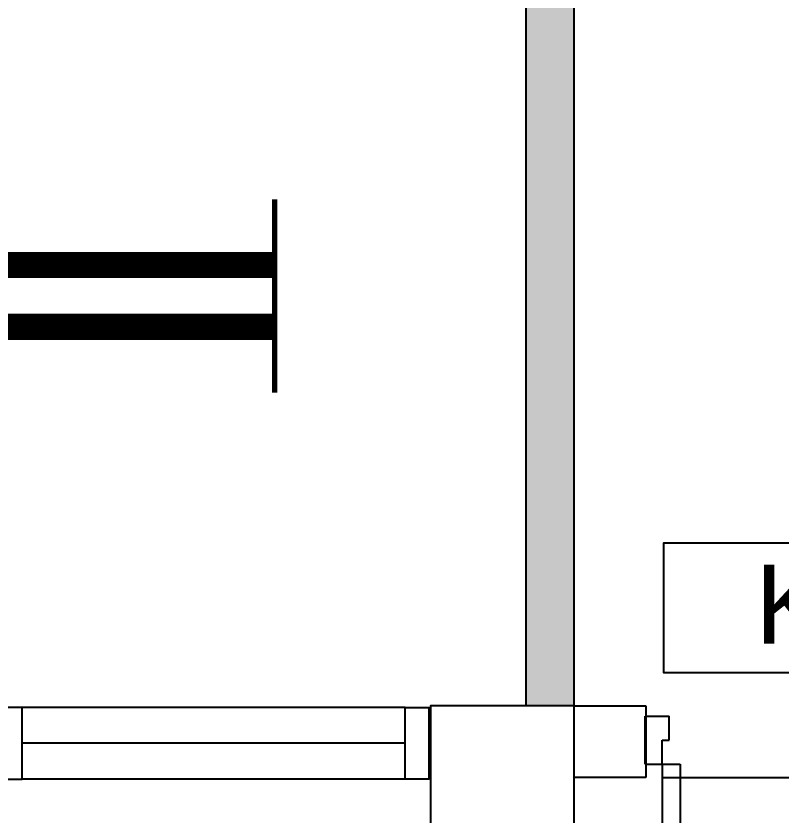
# Model space of a CAD drawing. Header units: inches. Extents: x -106706990 to 300603, y -86718466 to 1728185.
# Drawn here: x 29823 to 31421, y 33476 to 35145 of the extents above; entities that cross this region are included whole.
import ezdxf

# ---------------------------------------------------------------- set-up
doc = ezdxf.new("R2010")
doc.units = ezdxf.units.IN
doc.header["$MEASUREMENT"] = 0
doc.linetypes.add('DASHDOT', pattern=[1, 0.5, -0.25, 0, -0.25])
for name, color, linetype in [('A-COLUMN', 3, 'Continuous'), ('A-DOOR', 9, 'Continuous'), ('A-HATCH', 8, 'Continuous'), ('A-PARTITION', 4, 'Continuous'), ('A-WALL', 1, 'Continuous'), ('A-WIN', 9, 'Continuous'), ('K LIGHT', 3, 'Continuous'), ('LAMP', 5, 'Continuous')]:
    doc.layers.add(name, color=color, linetype=linetype)
doc.styles.add('arial', font='arial.ttf')

# ---------------------------------------------------------------- blocks, each defined once
blk = doc.blocks.new('A$C04C40081')
at = {"layer": 'A-WIN', "color": 8}
for p, q in [((850, 150), (50, 150)), ((850, 75), (50, 75)), ((850, 0), (50, 0))]:
    blk.add_line(p, q, dxfattribs=at)
at = {"layer": 'A-WIN', "color": 8, "linetype": 'Continuous'}
for points in [[(50, 150), (0, 150), (0, 0), (50, 0)], [(850, 150), (900, 150), (900, 0), (850, 0)]]:
    blk.add_lwpolyline(points, close=True, dxfattribs=at)
blk = doc.blocks.new('A$C4F656F16')
at = {"layer": 'A-DOOR', "color": 8}
for p, q in [((35, 100), (35, 877.1)), ((35, 877.1), (73, 877.1)), ((73, 100), (73, 877.1)), ((35, 100), (73, 100))]:
    blk.add_line(p, q, dxfattribs=at)
at = {"layer": 'A-DOOR', "color": 8, "linetype": 'Continuous'}
for p, q in [((0, 100), (35, 100)), ((0, 100), (0, 100)), ((0, 100), (0, 0)), ((0, 100), (0, 100)), ((35, 100), (35, 50)), ((900, 100), (865, 100)), ((865, 100), (865, 50)), ((900, 100), (900, 100)), ((900, 100), (900, 0)), ((900, 100), (900, 100)), ((35, 50), (50, 50)), ((50, 50), (50, 0)), ((865, 50), (850, 50)), ((850, 50), (850, 0)), ((0, 0), (50, 0)), ((900, 0), (850, 0))]:
    blk.add_line(p, q, dxfattribs=at)
at = {"layer": 'A-DOOR', "color": 8, "linetype": 'DASHDOT', "ltscale": 500}
blk.add_arc((35, 48), 830, 0.1381, 87.3759, dxfattribs=at)
blk = doc.blocks.new('YBC 236')
at = {"layer": 'LAMP'}
for points, const_width in [([(-134681.8, 193808.3), (-134681.8, 193533.1)], 10.9), ([(-133371.4, 193808.3), (-133371.4, 193533.1)], 10.9), ([(-134681.8, 193670.7), (-133371.4, 193670.7)], 54.6), ([(-134681.8, 193679.4), (-134681.8, 193404.2)], 10.9), ([(-133371.4, 193679.4), (-133371.4, 193404.2)], 10.9), ([(-134681.8, 193541.8), (-133371.4, 193541.8)], 54.6)]:
    blk.add_lwpolyline(points, dxfattribs=dict(at, const_width=const_width))
blk = doc.blocks.new('*U233')
at = {"layer": 'LAMP'}
blk.add_blockref('YBC 236', (134026.6, -193606.2, -5.5), dxfattribs=at)
blk = doc.blocks.new('*U234')
at = {"layer": 'LAMP', "color": 0, "linetype": 'ByBlock', "lineweight": -2, "transparency": 16777216}
blk.add_blockref('*U233', (2000, 0), dxfattribs=at)
blk = doc.blocks.new('EXIT LAMP')
at = {"layer": 'K LIGHT', "color": 3}
blk.add_lwpolyline([(54141.1, 5237.4), (53604.6, 5237.4), (53604.6, 4967.1), (54141.1, 4967.1)], close=True, dxfattribs=at)
at = {"layer": 'K LIGHT', "color": 3, "style": 'arial'}
blk.add_text('K', height=164.8, dxfattribs=at).set_placement((53795.7, 5027.4))

msp = doc.modelspace()

# ---------------------------------------------------------------- hatches: boundary and pattern name
at = {"layer": 'A-HATCH'}
h = msp.add_hatch(dxfattribs=at)
h.set_pattern_fill('DOTS', color=8, scale=800)
h.set_pattern_definition([(0, (2570.67, -195605.69), (25, 50), [0, -50])])
h.paths.add_polyline_path([(26488.8, 36104.4), (26388.8, 36104.4), (26388.8, 35429.4), (26488.8, 35429.4)])
h.paths.add_polyline_path([(30988.8, 37004.4), (30888.8, 37004.4), (30888.8, 33704.4), (30988.8, 33704.4)])
h.paths.add_polyline_path([(30988.8, 38204.4), (30888.8, 38204.4), (30888.8, 37904.4), (30988.8, 37904.4)])
h.paths.add_polyline_path([(26388.8, 40029.4), (26488.8, 40029.4), (26488.8, 40254.4), (26388.8, 40254.4)])
h.paths.add_polyline_path([(26488.8, 39679.4), (26388.8, 39679.4), (26388.8, 37304.4), (26488.8, 37304.4), (26488.8, 37904.4), (30838.8, 37904.4), (30838.8, 38004.4), (26488.8, 38004.4)])

# ---------------------------------------------------------------- linework, layer by layer
at = {"color": 8}
msp.add_line((31173.8, 33554.4), (32003.8, 33554.4), dxfattribs=at)
at = {"layer": 'A-COLUMN', "color": 8}
msp.add_lwpolyline([(30688.8, 33104.4), (30988.8, 33104.4), (30988.8, 33704.4), (30688.8, 33704.4)], close=True, dxfattribs=at)
at = {"layer": 'A-PARTITION', "color": 8}
for p, q in [((30888.8, 33704.4), (30888.8, 37004.4)), ((30988.8, 33704.4), (30988.8, 37004.4))]:
    msp.add_line(p, q, dxfattribs=at)
at = {"layer": 'A-WALL', "color": 8}
for p, q in [((30988.8, 33704.4), (31138.8, 33704.4)), ((31138.8, 33704.4), (31138.8, 33554.4)), ((31138.8, 33554.4), (30988.8, 33554.4))]:
    msp.add_line(p, q, dxfattribs=at)

# ---------------------------------------------------------------- block references
at = {"layer": 'A-DOOR', "color": 8, "xscale": -1, "rotation": 180}
msp.add_blockref('A$C4F656F16', (31137.8, 33682.5), dxfattribs=at)
at = {"layer": 'A-WIN', "color": 8}
msp.add_blockref('A$C04C40081', (29785.7, 33551.1), dxfattribs=at)
at = {"layer": 'LAMP', "color": 0}
for name, p in [('*U234', (27708, 34560.4, -16.4)), ('EXIT LAMP', (-22428.5, 28806.6))]:
    msp.add_blockref(name, p, dxfattribs=at)

doc.saveas('drawing.dxf')
